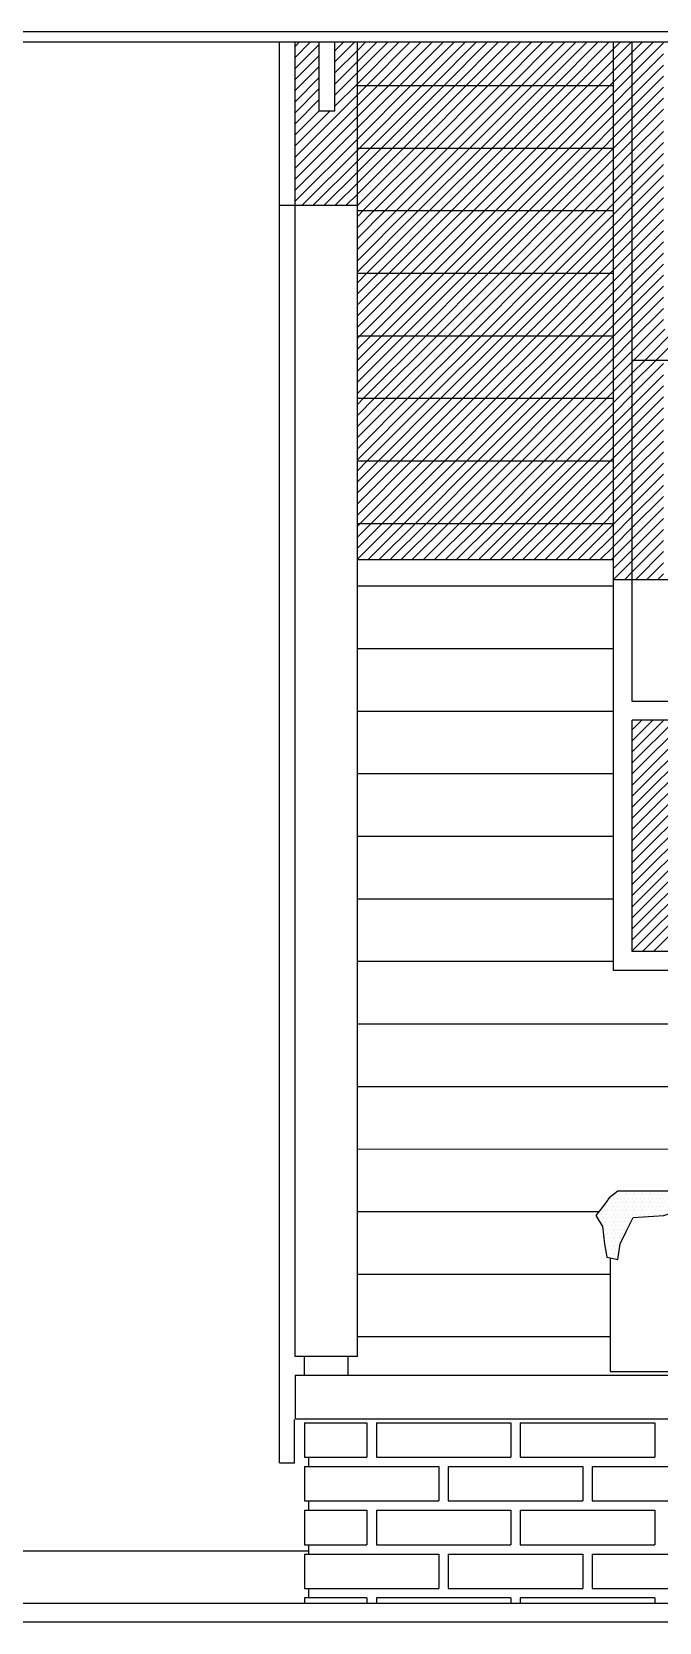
# Model space of a CAD drawing. Extents: x -7 to 226, y -20 to 32.
# Drawn here: x 161.666 to 162.669, y 6.673 to 9.216 of the extents above; entities that cross this region are included whole.
import ezdxf

# ---------------------------------------------------------------- set-up
doc = ezdxf.new("R2010")
doc.units = 0
doc.header["$LTSCALE"] = 20
doc.layers.get('0').update_dxf_attribs({"linetype": 'CONTINUOUS'})
for name, color, linetype in [('DIM', 244, 'CONTINUOUS'), ('MADEIRAME', 244, 'CONTINUOUS'), ('PAREDE', 250, 'CONTINUOUS'), ('TELHADO', 1, 'CONTINUOUS'), ('VEGETAÇÃO', 92, 'CONTINUOUS'), ('VIDROJAN', 252, 'CONTINUOUS'), ('VISTAL', 30, 'CONTINUOUS'), ('VISTAP', 244, 'CONTINUOUS')]:
    doc.layers.add(name, color=color, linetype=linetype)

# ---------------------------------------------------------------- blocks, each defined once
blk = doc.blocks.new('*X106')
at = {"color": 0, "linetype": 'CONTINUOUS'}
for p, q in [((3.6692, -77.984), (3.6935, -77.9596)), ((3.6692, -77.9663), (3.6758, -77.9596)), ((3.6692, -78.0017), (3.7078, -77.963)), ((3.7328, -77.991), (3.7642, -77.9596)), ((3.7328, -77.9734), (3.7466, -77.9596)), ((3.7692, -78.0254), (3.8349, -77.9596)), ((3.7692, -78.0077), (3.8173, -77.9596)), ((3.7692, -77.9901), (3.7996, -77.9596)), ((3.7692, -77.9724), (3.7819, -77.9596)), ((3.7836, -78.0287), (3.8526, -77.9596)), ((3.8013, -78.0287), (3.8703, -77.9596)), ((3.8189, -78.0287), (3.888, -77.9596)), ((3.8366, -78.0287), (3.9057, -77.9596)), ((3.8543, -78.0287), (3.9233, -77.9596)), ((3.872, -78.0287), (3.941, -77.9596)), ((3.8896, -78.0287), (3.9587, -77.9596)), ((3.9073, -78.0287), (3.9764, -77.9596)), ((3.925, -78.0287), (3.994, -77.9596)), ((3.9427, -78.0287), (4.0117, -77.9596)), ((3.9603, -78.0287), (4.0294, -77.9596)), ((3.978, -78.0287), (4.0471, -77.9596)), ((3.9957, -78.0287), (4.0648, -77.9596)), ((4.0134, -78.0287), (4.0824, -77.9596)), ((4.031, -78.0287), (4.1001, -77.9596)), ((4.0487, -78.0287), (4.1178, -77.9596)), ((4.0664, -78.0287), (4.1355, -77.9596)), ((4.0841, -78.0287), (4.1531, -77.9596)), ((4.1017, -78.0287), (4.1708, -77.9596)), ((4.1781, -77.9877), (4.2062, -77.9596)), ((4.1781, -77.97), (4.1885, -77.9596)), ((4.2081, -77.9931), (4.2415, -77.9596)), ((4.2081, -77.9754), (4.2239, -77.9596)), ((4.2081, -78.0107), (4.2581, -77.9607)), ((3.6692, -78.0193), (3.7078, -77.9807)), ((3.7328, -78.0087), (3.7692, -77.9724)), ((3.7328, -78.0264), (3.7692, -77.9901)), ((4.1194, -78.0287), (4.1781, -77.97)), ((4.1371, -78.0287), (4.1781, -77.9877)), ((4.1781, -78.0054), (4.2081, -77.9754)), ((4.1781, -78.0231), (4.2081, -77.9931)), ((4.2081, -78.0284), (4.2581, -77.9784)), ((3.6692, -78.037), (3.7078, -77.9984)), ((3.6692, -78.0547), (3.7078, -78.016)), ((3.7328, -78.0441), (3.7692, -78.0077)), ((4.1548, -78.0287), (4.1781, -78.0054)), ((4.1781, -78.0407), (4.2081, -78.0107)), ((4.2081, -78.0461), (4.2581, -77.9961)), ((4.2081, -78.0638), (4.2581, -78.0138)), ((3.6692, -78.0724), (3.7078, -78.0337)), ((3.6692, -78.1431), (3.7692, -78.0431)), ((3.7328, -78.0617), (3.7692, -78.0254)), ((3.7692, -78.1138), (3.8543, -78.0287)), ((3.7692, -78.0961), (3.8366, -78.0287)), ((3.7692, -78.0784), (3.8189, -78.0287)), ((3.7692, -78.0608), (3.8013, -78.0287)), ((3.7692, -78.0431), (3.7836, -78.0287)), ((3.772, -78.1287), (3.872, -78.0287)), ((3.7897, -78.1287), (3.8896, -78.0287)), ((3.8073, -78.1287), (3.9073, -78.0287)), ((3.825, -78.1287), (3.925, -78.0287)), ((3.8427, -78.1287), (3.9427, -78.0287)), ((3.8604, -78.1287), (3.9603, -78.0287)), ((3.878, -78.1287), (3.978, -78.0287)), ((3.8957, -78.1287), (3.9957, -78.0287)), ((3.9134, -78.1287), (4.0134, -78.0287)), ((3.9311, -78.1287), (4.031, -78.0287)), ((3.9487, -78.1287), (4.0487, -78.0287)), ((3.9664, -78.1287), (4.0664, -78.0287)), ((3.9841, -78.1287), (4.0841, -78.0287)), ((4.0018, -78.1287), (4.1017, -78.0287)), ((4.0194, -78.1287), (4.1194, -78.0287)), ((4.0371, -78.1287), (4.1371, -78.0287)), ((4.0548, -78.1287), (4.1548, -78.0287)), ((4.0725, -78.1287), (4.1724, -78.0287)), ((4.0901, -78.1287), (4.1781, -78.0407)), ((4.1724, -78.0287), (4.1781, -78.0231)), ((4.1781, -78.0584), (4.2081, -78.0284)), ((4.2081, -78.0815), (4.2581, -78.0315)), ((3.6692, -78.0901), (3.7078, -78.0514)), ((3.6692, -78.1608), (3.7692, -78.0608)), ((3.6692, -78.1077), (3.7078, -78.0691)), ((4.1078, -78.1287), (4.1781, -78.0584)), ((4.1781, -78.0761), (4.2081, -78.0461)), ((4.1781, -78.0938), (4.2081, -78.0638)), ((4.2081, -78.0991), (4.2581, -78.0491)), ((4.2081, -78.1168), (4.2581, -78.0668)), ((3.6692, -78.1254), (3.7249, -78.0696)), ((3.6692, -78.1784), (3.7692, -78.0784)), ((4.1255, -78.1287), (4.1781, -78.0761)), ((4.1432, -78.1287), (4.1781, -78.0938)), ((4.1781, -78.1115), (4.2081, -78.0815)), ((4.2081, -78.1345), (4.2581, -78.0845)), ((3.6692, -78.1961), (3.7692, -78.0961)), ((3.6692, -78.2138), (3.7692, -78.1138)), ((4.1608, -78.1287), (4.1781, -78.1115)), ((4.1781, -78.1291), (4.2081, -78.0991)), ((4.1781, -78.1468), (4.2081, -78.1168)), ((4.2081, -78.1522), (4.2581, -78.1022)), ((4.2081, -78.1698), (4.2581, -78.1198)), ((3.6798, -78.2208), (3.7692, -78.1315)), ((3.7692, -78.2199), (3.8604, -78.1287)), ((3.7692, -78.2022), (3.8427, -78.1287)), ((3.7692, -78.1845), (3.825, -78.1287)), ((3.7692, -78.1668), (3.8073, -78.1287)), ((3.7692, -78.1492), (3.7897, -78.1287)), ((3.7692, -78.1315), (3.772, -78.1287)), ((3.7781, -78.2287), (3.878, -78.1287)), ((3.7957, -78.2287), (3.8957, -78.1287)), ((3.8134, -78.2287), (3.9134, -78.1287)), ((3.8311, -78.2287), (3.9311, -78.1287)), ((3.8488, -78.2287), (3.9487, -78.1287)), ((3.8664, -78.2287), (3.9664, -78.1287)), ((3.8841, -78.2287), (3.9841, -78.1287)), ((3.9018, -78.2287), (4.0018, -78.1287)), ((3.9195, -78.2287), (4.0194, -78.1287)), ((3.9371, -78.2287), (4.0371, -78.1287)), ((3.9548, -78.2287), (4.0548, -78.1287)), ((3.9725, -78.2287), (4.0725, -78.1287)), ((3.9901, -78.2287), (4.0901, -78.1287)), ((4.0078, -78.2287), (4.1078, -78.1287)), ((4.0255, -78.2287), (4.1255, -78.1287)), ((4.0432, -78.2287), (4.1432, -78.1287)), ((4.0608, -78.2287), (4.1608, -78.1287)), ((4.0785, -78.2287), (4.1781, -78.1291)), ((4.1781, -78.1645), (4.2081, -78.1345)), ((4.2081, -78.1875), (4.2581, -78.1375)), ((3.6975, -78.2208), (3.7692, -78.1492)), ((3.7152, -78.2208), (3.7692, -78.1668)), ((4.0962, -78.2287), (4.1781, -78.1468)), ((4.1139, -78.2287), (4.1781, -78.1645)), ((4.1781, -78.1822), (4.2081, -78.1522)), ((4.1781, -78.1998), (4.2081, -78.1698)), ((4.2081, -78.2052), (4.2581, -78.1552)), ((3.7328, -78.2208), (3.7692, -78.1845)), ((4.1315, -78.2287), (4.1781, -78.1822)), ((4.1781, -78.2175), (4.2081, -78.1875)), ((4.2081, -78.2229), (4.2581, -78.1729)), ((4.2081, -78.2406), (4.2581, -78.1906)), ((3.7505, -78.2208), (3.7692, -78.2022)), ((3.7682, -78.2208), (3.7692, -78.2199)), ((4.1492, -78.2287), (4.1781, -78.1998)), ((4.1669, -78.2287), (4.1781, -78.2175)), ((4.1781, -78.2352), (4.2081, -78.2052)), ((4.2081, -78.2582), (4.2581, -78.2082)), ((3.7692, -78.3259), (3.8664, -78.2287)), ((3.7692, -78.3083), (3.8488, -78.2287)), ((3.7692, -78.2906), (3.8311, -78.2287)), ((3.7692, -78.2729), (3.8134, -78.2287)), ((3.7692, -78.2552), (3.7957, -78.2287)), ((3.7692, -78.2375), (3.7781, -78.2287)), ((3.7841, -78.3287), (3.8841, -78.2287)), ((3.8018, -78.3287), (3.9018, -78.2287)), ((3.8195, -78.3287), (3.9195, -78.2287)), ((3.8371, -78.3287), (3.9371, -78.2287)), ((3.8548, -78.3287), (3.9548, -78.2287)), ((3.8725, -78.3287), (3.9725, -78.2287)), ((3.8902, -78.3287), (3.9901, -78.2287)), ((3.9078, -78.3287), (4.0078, -78.2287)), ((3.9255, -78.3287), (4.0255, -78.2287)), ((3.9432, -78.3287), (4.0432, -78.2287)), ((3.9609, -78.3287), (4.0608, -78.2287)), ((3.9785, -78.3287), (4.0785, -78.2287)), ((3.9962, -78.3287), (4.0962, -78.2287)), ((4.0139, -78.3287), (4.1139, -78.2287)), ((4.0316, -78.3287), (4.1315, -78.2287)), ((4.0492, -78.3287), (4.1492, -78.2287)), ((4.0669, -78.3287), (4.1669, -78.2287)), ((4.0846, -78.3287), (4.1781, -78.2352)), ((4.1781, -78.2529), (4.2081, -78.2229)), ((4.1781, -78.2706), (4.2081, -78.2406)), ((4.2081, -78.2759), (4.2581, -78.2259)), ((4.2081, -78.2936), (4.2581, -78.2436)), ((4.1023, -78.3287), (4.1781, -78.2529)), ((4.1199, -78.3287), (4.1781, -78.2706)), ((4.1781, -78.2882), (4.2081, -78.2582)), ((4.2081, -78.3113), (4.2581, -78.2613)), ((4.1376, -78.3287), (4.1781, -78.2882)), ((4.1781, -78.3059), (4.2081, -78.2759)), ((4.1781, -78.3236), (4.2081, -78.2936)), ((4.2081, -78.3289), (4.2581, -78.2789)), ((4.2081, -78.3466), (4.2581, -78.2966)), ((4.1553, -78.3287), (4.1781, -78.3059)), ((4.173, -78.3287), (4.1781, -78.3236)), ((4.1781, -78.3413), (4.2081, -78.3113)), ((4.2081, -78.3643), (4.2581, -78.3143)), ((3.7692, -78.4143), (3.8548, -78.3287)), ((3.7692, -78.3966), (3.8371, -78.3287)), ((3.7692, -78.379), (3.8195, -78.3287)), ((3.7692, -78.3613), (3.8018, -78.3287)), ((3.7692, -78.3436), (3.7841, -78.3287)), ((3.7725, -78.4287), (3.8725, -78.3287)), ((3.7902, -78.4287), (3.8902, -78.3287)), ((3.8079, -78.4287), (3.9078, -78.3287)), ((3.8255, -78.4287), (3.9255, -78.3287)), ((3.8432, -78.4287), (3.9432, -78.3287)), ((3.8609, -78.4287), (3.9609, -78.3287)), ((3.8786, -78.4287), (3.9785, -78.3287)), ((3.8962, -78.4287), (3.9962, -78.3287)), ((3.9139, -78.4287), (4.0139, -78.3287)), ((3.9316, -78.4287), (4.0316, -78.3287)), ((3.9493, -78.4287), (4.0492, -78.3287)), ((3.9669, -78.4287), (4.0669, -78.3287)), ((3.9846, -78.4287), (4.0846, -78.3287)), ((4.0023, -78.4287), (4.1023, -78.3287)), ((4.02, -78.4287), (4.1199, -78.3287)), ((4.0376, -78.4287), (4.1376, -78.3287)), ((4.0553, -78.4287), (4.1553, -78.3287)), ((4.073, -78.4287), (4.173, -78.3287)), ((4.0907, -78.4287), (4.1781, -78.3413)), ((4.1781, -78.3589), (4.2081, -78.3289)), ((4.1781, -78.3766), (4.2081, -78.3466)), ((4.2081, -78.382), (4.2581, -78.332)), ((4.1083, -78.4287), (4.1781, -78.3589)), ((4.1781, -78.3943), (4.2081, -78.3643)), ((4.2081, -78.3997), (4.2581, -78.3497)), ((4.2081, -78.4173), (4.2581, -78.3673)), ((4.126, -78.4287), (4.1781, -78.3766)), ((4.1437, -78.4287), (4.1781, -78.3943)), ((4.1781, -78.412), (4.2081, -78.382)), ((4.1781, -78.4297), (4.2081, -78.3997)), ((4.2081, -78.435), (4.2581, -78.385)), ((4.1613, -78.4287), (4.1781, -78.412)), ((4.1781, -78.4473), (4.2081, -78.4173)), ((4.2081, -78.4527), (4.2581, -78.4027)), ((4.2102, -78.4682), (4.2602, -78.4182)), ((4.2279, -78.4682), (4.2779, -78.4182)), ((4.2456, -78.4682), (4.2956, -78.4182)), ((3.7692, -78.5204), (3.8609, -78.4287)), ((3.7692, -78.5027), (3.8432, -78.4287)), ((3.7692, -78.485), (3.8255, -78.4287)), ((3.7692, -78.4674), (3.8079, -78.4287)), ((3.7692, -78.4497), (3.7902, -78.4287)), ((3.7692, -78.432), (3.7725, -78.4287)), ((3.7786, -78.5287), (3.8786, -78.4287)), ((3.7963, -78.5287), (3.8962, -78.4287)), ((3.8139, -78.5287), (3.9139, -78.4287)), ((3.8316, -78.5287), (3.9316, -78.4287)), ((3.8493, -78.5287), (3.9493, -78.4287)), ((3.8669, -78.5287), (3.9669, -78.4287)), ((3.8846, -78.5287), (3.9846, -78.4287)), ((3.9023, -78.5287), (4.0023, -78.4287)), ((3.92, -78.5287), (4.02, -78.4287)), ((3.9376, -78.5287), (4.0376, -78.4287)), ((3.9553, -78.5287), (4.0553, -78.4287)), ((3.973, -78.5287), (4.073, -78.4287)), ((3.9907, -78.5287), (4.0907, -78.4287)), ((4.0083, -78.5287), (4.1083, -78.4287)), ((4.026, -78.5287), (4.126, -78.4287)), ((4.0437, -78.5287), (4.1437, -78.4287)), ((4.0614, -78.5287), (4.1613, -78.4287)), ((4.079, -78.5287), (4.1781, -78.4297)), ((4.0967, -78.5287), (4.1781, -78.4473)), ((4.1781, -78.465), (4.2081, -78.435)), ((4.1144, -78.5287), (4.1781, -78.465)), ((4.1781, -78.4827), (4.2081, -78.4527)), ((4.1781, -78.5004), (4.2081, -78.4704)), ((4.2081, -78.5057), (4.2456, -78.4682)), ((4.2081, -78.488), (4.2279, -78.4682)), ((4.2081, -78.4704), (4.2102, -78.4682)), ((4.2081, -78.5234), (4.2581, -78.4734)), ((4.1321, -78.5287), (4.1781, -78.4827)), ((4.1497, -78.5287), (4.1781, -78.5004)), ((4.1781, -78.518), (4.2081, -78.488)), ((4.2081, -78.5411), (4.2581, -78.4911)), ((4.1674, -78.5287), (4.1781, -78.518)), ((4.1781, -78.5357), (4.2081, -78.5057)), ((4.1781, -78.5534), (4.2081, -78.5234)), ((4.2081, -78.5588), (4.2581, -78.5088)), ((4.2081, -78.5764), (4.2581, -78.5264)), ((3.7692, -78.6265), (3.8669, -78.5287)), ((3.7692, -78.6088), (3.8493, -78.5287)), ((3.7692, -78.5911), (3.8316, -78.5287)), ((3.7692, -78.5734), (3.8139, -78.5287)), ((3.7692, -78.5557), (3.7963, -78.5287)), ((3.7692, -78.5381), (3.7786, -78.5287)), ((3.7846, -78.6287), (3.8846, -78.5287)), ((3.8023, -78.6287), (3.9023, -78.5287)), ((3.82, -78.6287), (3.92, -78.5287)), ((3.8377, -78.6287), (3.9376, -78.5287)), ((3.8553, -78.6287), (3.9553, -78.5287)), ((3.873, -78.6287), (3.973, -78.5287)), ((3.8907, -78.6287), (3.9907, -78.5287)), ((3.9084, -78.6287), (4.0083, -78.5287)), ((3.926, -78.6287), (4.026, -78.5287)), ((3.9437, -78.6287), (4.0437, -78.5287)), ((3.9614, -78.6287), (4.0614, -78.5287)), ((3.9791, -78.6287), (4.079, -78.5287)), ((3.9967, -78.6287), (4.0967, -78.5287)), ((4.0144, -78.6287), (4.1144, -78.5287)), ((4.0321, -78.6287), (4.1321, -78.5287)), ((4.0498, -78.6287), (4.1497, -78.5287)), ((4.0674, -78.6287), (4.1674, -78.5287)), ((4.0851, -78.6287), (4.1781, -78.5357)), ((4.1781, -78.5711), (4.2081, -78.5411)), ((4.2081, -78.5941), (4.2581, -78.5441)), ((4.1028, -78.6287), (4.1781, -78.5534)), ((4.1205, -78.6287), (4.1781, -78.5711)), ((4.1781, -78.5888), (4.2081, -78.5588)), ((4.1781, -78.6064), (4.2081, -78.5764)), ((4.2081, -78.6118), (4.2581, -78.5618)), ((4.1381, -78.6287), (4.1781, -78.5888)), ((4.1781, -78.6241), (4.2081, -78.5941)), ((4.2081, -78.6295), (4.2581, -78.5795)), ((4.2081, -78.6471), (4.2581, -78.5971)), ((3.7692, -78.7148), (3.8553, -78.6287)), ((3.7692, -78.6972), (3.8377, -78.6287)), ((3.7692, -78.6795), (3.82, -78.6287)), ((3.7692, -78.6618), (3.8023, -78.6287)), ((3.7692, -78.6441), (3.7846, -78.6287)), ((3.773, -78.7287), (3.873, -78.6287)), ((3.7907, -78.7287), (3.8907, -78.6287)), ((3.8084, -78.7287), (3.9084, -78.6287)), ((3.8261, -78.7287), (3.926, -78.6287)), ((3.8437, -78.7287), (3.9437, -78.6287)), ((3.8614, -78.7287), (3.9614, -78.6287)), ((3.8791, -78.7287), (3.9791, -78.6287)), ((3.8968, -78.7287), (3.9967, -78.6287)), ((3.9144, -78.7287), (4.0144, -78.6287)), ((3.9321, -78.7287), (4.0321, -78.6287)), ((3.9498, -78.7287), (4.0498, -78.6287)), ((3.9675, -78.7287), (4.0674, -78.6287)), ((3.9851, -78.7287), (4.0851, -78.6287)), ((4.0028, -78.7287), (4.1028, -78.6287)), ((4.0205, -78.7287), (4.1205, -78.6287)), ((4.0381, -78.7287), (4.1381, -78.6287)), ((4.0558, -78.7287), (4.1558, -78.6287)), ((4.0735, -78.7287), (4.1735, -78.6287)), ((4.1558, -78.6287), (4.1781, -78.6064)), ((4.1735, -78.6287), (4.1781, -78.6241)), ((4.1781, -78.6418), (4.2081, -78.6118)), ((4.2081, -78.6648), (4.2581, -78.6148)), ((4.0912, -78.7287), (4.1781, -78.6418)), ((4.1781, -78.6595), (4.2081, -78.6295)), ((4.1781, -78.6771), (4.2081, -78.6471)), ((4.2081, -78.6825), (4.2581, -78.6325)), ((4.2081, -78.7002), (4.2581, -78.6502)), ((4.1088, -78.7287), (4.1781, -78.6595)), ((4.1265, -78.7287), (4.1781, -78.6771)), ((4.1781, -78.6948), (4.2081, -78.6648)), ((4.2081, -78.7179), (4.2581, -78.6679)), ((4.1442, -78.7287), (4.1781, -78.6948)), ((4.1781, -78.7125), (4.2081, -78.6825)), ((4.1781, -78.7302), (4.2081, -78.7002)), ((4.2081, -78.7355), (4.2581, -78.6855)), ((4.2081, -78.7532), (4.2581, -78.7032)), ((3.7692, -78.7856), (3.8261, -78.7287)), ((3.7692, -78.7679), (3.8084, -78.7287)), ((3.7692, -78.7502), (3.7907, -78.7287)), ((3.7692, -78.7325), (3.773, -78.7287)), ((3.7853, -78.7871), (3.8437, -78.7287)), ((3.803, -78.7871), (3.8614, -78.7287)), ((3.8207, -78.7871), (3.8791, -78.7287)), ((3.8383, -78.7871), (3.8968, -78.7287)), ((3.856, -78.7871), (3.9144, -78.7287)), ((3.8737, -78.7871), (3.9321, -78.7287)), ((3.8914, -78.7871), (3.9498, -78.7287)), ((3.909, -78.7871), (3.9675, -78.7287)), ((3.9267, -78.7871), (3.9851, -78.7287)), ((3.9444, -78.7871), (4.0028, -78.7287)), ((3.9621, -78.7871), (4.0205, -78.7287)), ((3.9798, -78.7871), (4.0381, -78.7287)), ((3.9974, -78.7871), (4.0558, -78.7287)), ((4.0151, -78.7871), (4.0735, -78.7287)), ((4.0328, -78.7871), (4.0912, -78.7287)), ((4.0505, -78.7871), (4.1088, -78.7287)), ((4.0681, -78.7871), (4.1265, -78.7287)), ((4.0858, -78.7871), (4.1442, -78.7287)), ((4.1035, -78.7871), (4.1619, -78.7287)), ((4.1212, -78.7871), (4.1781, -78.7302)), ((4.1619, -78.7287), (4.1781, -78.7125)), ((4.1781, -78.7479), (4.2081, -78.7179)), ((4.2081, -78.7709), (4.2581, -78.7209)), ((4.1389, -78.7871), (4.1781, -78.7479)), ((4.1781, -78.7655), (4.2081, -78.7355)), ((4.1781, -78.7832), (4.2081, -78.7532)), ((4.2081, -78.7886), (4.2581, -78.7386)), ((4.1565, -78.7871), (4.1781, -78.7655)), ((4.1781, -78.8009), (4.2081, -78.7709)), ((4.2081, -78.8062), (4.2581, -78.7562)), ((4.2132, -78.8188), (4.2581, -78.7739)), ((4.1742, -78.7871), (4.1781, -78.7832)), ((4.1781, -78.8186), (4.2081, -78.7886)), ((4.1956, -78.8188), (4.2081, -78.8062)), ((4.2309, -78.8188), (4.2581, -78.7916)), ((4.2486, -78.8188), (4.2581, -78.8093))]:
    blk.add_line(p, q, dxfattribs=at)
blk = doc.blocks.new('*X89')
at = {"color": 0, "linetype": 'CONTINUOUS'}
for p, q in [((2.0368, -56.8828), (2.2466, -56.6731)), ((2.0368, -56.8652), (2.2289, -56.6731)), ((2.0368, -56.8475), (2.2112, -56.6731)), ((2.0368, -56.8298), (2.1936, -56.6731)), ((2.0368, -56.8121), (2.1759, -56.6731)), ((2.0368, -56.7944), (2.1582, -56.6731)), ((2.0368, -56.7768), (2.1405, -56.6731)), ((2.0368, -56.7591), (2.1228, -56.6731)), ((2.0368, -56.7414), (2.1052, -56.6731)), ((2.0368, -56.7237), (2.0875, -56.6731)), ((2.0368, -56.7061), (2.0698, -56.6731)), ((2.0368, -56.6884), (2.0521, -56.6731)), ((2.0368, -56.9005), (2.2643, -56.6731)), ((2.0368, -56.9182), (2.2819, -56.6731)), ((2.0368, -56.9359), (2.2996, -56.6731)), ((2.0368, -56.9535), (2.3173, -56.6731)), ((2.0368, -56.9712), (2.335, -56.6731)), ((2.0368, -56.9889), (2.3527, -56.6731)), ((2.0368, -57.0066), (2.3703, -56.6731)), ((2.0368, -57.0243), (2.388, -56.6731)), ((2.0368, -57.0419), (2.4057, -56.6731)), ((2.0534, -57.0431), (2.4234, -56.6731)), ((2.071, -57.0431), (2.441, -56.6731))]:
    blk.add_line(p, q, dxfattribs=at)
blk = doc.blocks.new('*X96')
at = {"color": 0, "linetype": 'CONTINUOUS'}
for p, q in [((2.2, -57.425), (2.2, -57.425)), ((2.20625, -57.425), (2.20625, -57.425)), ((1.99375, -57.45), (1.99375, -57.45)), ((1.996875, -57.44375), (1.996875, -57.44375)), ((2, -57.4375), (2, -57.4375)), ((2, -57.45), (2, -57.45)), ((2.003125, -57.44375), (2.003125, -57.44375)), ((2.00625, -57.4375), (2.00625, -57.4375)), ((2.00625, -57.45), (2.00625, -57.45)), ((2.009375, -57.43125), (2.009375, -57.43125)), ((2.009375, -57.44375), (2.009375, -57.44375)), ((2.0125, -57.4375), (2.0125, -57.4375)), ((2.0125, -57.45), (2.0125, -57.45)), ((2.015625, -57.43125), (2.015625, -57.43125)), ((2.015625, -57.44375), (2.015625, -57.44375)), ((2.01875, -57.4375), (2.01875, -57.4375)), ((2.01875, -57.45), (2.01875, -57.45)), ((2.021875, -57.43125), (2.021875, -57.43125)), ((2.021875, -57.44375), (2.021875, -57.44375)), ((2.025, -57.4375), (2.025, -57.4375)), ((2.025, -57.45), (2.025, -57.45)), ((2.028125, -57.43125), (2.028125, -57.43125)), ((2.028125, -57.44375), (2.028125, -57.44375)), ((2.03125, -57.4375), (2.03125, -57.4375)), ((2.03125, -57.45), (2.03125, -57.45)), ((2.034375, -57.43125), (2.034375, -57.43125)), ((2.034375, -57.44375), (2.034375, -57.44375)), ((2.0375, -57.4375), (2.0375, -57.4375)), ((2.0375, -57.45), (2.0375, -57.45)), ((2.040625, -57.43125), (2.040625, -57.43125)), ((2.040625, -57.44375), (2.040625, -57.44375)), ((2.04375, -57.4375), (2.04375, -57.4375)), ((2.04375, -57.45), (2.04375, -57.45)), ((2.046875, -57.43125), (2.046875, -57.43125)), ((2.046875, -57.44375), (2.046875, -57.44375)), ((2.05, -57.4375), (2.05, -57.4375)), ((2.05, -57.45), (2.05, -57.45)), ((2.053125, -57.43125), (2.053125, -57.43125)), ((2.053125, -57.44375), (2.053125, -57.44375)), ((2.05625, -57.4375), (2.05625, -57.4375)), ((2.05625, -57.45), (2.05625, -57.45)), ((2.059375, -57.43125), (2.059375, -57.43125)), ((2.059375, -57.44375), (2.059375, -57.44375)), ((2.0625, -57.4375), (2.0625, -57.4375)), ((2.0625, -57.45), (2.0625, -57.45)), ((2.065625, -57.43125), (2.065625, -57.43125)), ((2.065625, -57.44375), (2.065625, -57.44375)), ((2.06875, -57.4375), (2.06875, -57.4375)), ((2.06875, -57.45), (2.06875, -57.45)), ((2.071875, -57.43125), (2.071875, -57.43125)), ((2.071875, -57.44375), (2.071875, -57.44375)), ((2.075, -57.4375), (2.075, -57.4375)), ((2.075, -57.45), (2.075, -57.45)), ((2.078125, -57.43125), (2.078125, -57.43125)), ((2.078125, -57.44375), (2.078125, -57.44375)), ((2.08125, -57.4375), (2.08125, -57.4375)), ((2.08125, -57.45), (2.08125, -57.45)), ((2.084375, -57.43125), (2.084375, -57.43125)), ((2.084375, -57.44375), (2.084375, -57.44375)), ((2.0875, -57.4375), (2.0875, -57.4375)), ((2.0875, -57.45), (2.0875, -57.45)), ((2.090625, -57.43125), (2.090625, -57.43125)), ((2.090625, -57.44375), (2.090625, -57.44375)), ((2.09375, -57.4375), (2.09375, -57.4375)), ((2.09375, -57.45), (2.09375, -57.45)), ((2.096875, -57.43125), (2.096875, -57.43125)), ((2.096875, -57.44375), (2.096875, -57.44375)), ((2.1, -57.4375), (2.1, -57.4375)), ((2.1, -57.45), (2.1, -57.45)), ((2.103125, -57.43125), (2.103125, -57.43125)), ((2.103125, -57.44375), (2.103125, -57.44375)), ((2.10625, -57.4375), (2.10625, -57.4375)), ((2.10625, -57.45), (2.10625, -57.45)), ((2.109375, -57.43125), (2.109375, -57.43125)), ((2.109375, -57.44375), (2.109375, -57.44375)), ((2.1125, -57.4375), (2.1125, -57.4375)), ((2.1125, -57.45), (2.1125, -57.45)), ((2.115625, -57.44375), (2.115625, -57.44375)), ((2.11875, -57.4375), (2.11875, -57.4375)), ((2.11875, -57.45), (2.11875, -57.45)), ((2.121875, -57.44375), (2.121875, -57.44375)), ((2.125, -57.4375), (2.125, -57.4375)), ((2.125, -57.45), (2.125, -57.45)), ((2.128125, -57.44375), (2.128125, -57.44375)), ((2.13125, -57.4375), (2.13125, -57.4375)), ((2.13125, -57.45), (2.13125, -57.45)), ((2.134375, -57.44375), (2.134375, -57.44375)), ((2.1375, -57.4375), (2.1375, -57.4375)), ((2.1375, -57.45), (2.1375, -57.45)), ((2.140625, -57.44375), (2.140625, -57.44375)), ((2.14375, -57.4375), (2.14375, -57.4375)), ((2.14375, -57.45), (2.14375, -57.45)), ((2.146875, -57.44375), (2.146875, -57.44375)), ((2.15, -57.4375), (2.15, -57.4375)), ((2.15, -57.45), (2.15, -57.45)), ((2.153125, -57.44375), (2.153125, -57.44375)), ((2.15625, -57.4375), (2.15625, -57.4375)), ((2.15625, -57.45), (2.15625, -57.45)), ((2.159375, -57.44375), (2.159375, -57.44375)), ((2.1625, -57.4375), (2.1625, -57.4375)), ((2.1625, -57.45), (2.1625, -57.45)), ((2.165625, -57.44375), (2.165625, -57.44375)), ((2.16875, -57.4375), (2.16875, -57.4375)), ((2.16875, -57.45), (2.16875, -57.45)), ((2.171875, -57.44375), (2.171875, -57.44375)), ((2.175, -57.4375), (2.175, -57.4375)), ((2.175, -57.45), (2.175, -57.45)), ((2.178125, -57.44375), (2.178125, -57.44375)), ((2.18125, -57.4375), (2.18125, -57.4375)), ((2.18125, -57.45), (2.18125, -57.45)), ((2.184375, -57.43125), (2.184375, -57.43125)), ((2.184375, -57.44375), (2.184375, -57.44375)), ((2.1875, -57.4375), (2.1875, -57.4375)), ((2.1875, -57.45), (2.1875, -57.45)), ((2.190625, -57.43125), (2.190625, -57.43125)), ((2.190625, -57.44375), (2.190625, -57.44375)), ((2.19375, -57.4375), (2.19375, -57.4375)), ((2.19375, -57.45), (2.19375, -57.45)), ((2.196875, -57.43125), (2.196875, -57.43125)), ((2.196875, -57.44375), (2.196875, -57.44375)), ((2.2, -57.4375), (2.2, -57.4375)), ((2.2, -57.45), (2.2, -57.45)), ((2.203125, -57.43125), (2.203125, -57.43125)), ((2.203125, -57.44375), (2.203125, -57.44375)), ((2.20625, -57.4375), (2.20625, -57.4375)), ((2.20625, -57.45), (2.20625, -57.45)), ((2.209375, -57.43125), (2.209375, -57.43125)), ((2.209375, -57.44375), (2.209375, -57.44375)), ((2.2125, -57.4375), (2.2125, -57.4375)), ((2.2125, -57.45), (2.2125, -57.45)), ((2.215625, -57.44375), (2.215625, -57.44375)), ((1.98125, -57.4625), (1.98125, -57.4625)), ((1.984375, -57.46875), (1.984375, -57.46875)), ((1.9875, -57.4625), (1.9875, -57.4625)), ((1.9875, -57.475), (1.9875, -57.475)), ((1.990625, -57.45625), (1.990625, -57.45625)), ((1.990625, -57.46875), (1.990625, -57.46875)), ((1.99375, -57.4625), (1.99375, -57.4625)), ((1.99375, -57.475), (1.99375, -57.475)), ((1.996875, -57.45625), (1.996875, -57.45625)), ((1.996875, -57.46875), (1.996875, -57.46875)), ((2, -57.4625), (2, -57.4625)), ((2, -57.475), (2, -57.475)), ((2.003125, -57.45625), (2.003125, -57.45625)), ((2.003125, -57.46875), (2.003125, -57.46875)), ((2.00625, -57.4625), (2.00625, -57.4625)), ((2.00625, -57.475), (2.00625, -57.475)), ((2.009375, -57.45625), (2.009375, -57.45625)), ((2.009375, -57.46875), (2.009375, -57.46875)), ((2.0125, -57.4625), (2.0125, -57.4625)), ((2.0125, -57.475), (2.0125, -57.475)), ((2.015625, -57.45625), (2.015625, -57.45625)), ((2.015625, -57.46875), (2.015625, -57.46875)), ((2.01875, -57.4625), (2.01875, -57.4625)), ((2.01875, -57.475), (2.01875, -57.475)), ((2.021875, -57.45625), (2.021875, -57.45625)), ((2.021875, -57.46875), (2.021875, -57.46875)), ((2.025, -57.4625), (2.025, -57.4625)), ((2.025, -57.475), (2.025, -57.475)), ((2.028125, -57.45625), (2.028125, -57.45625)), ((2.028125, -57.46875), (2.028125, -57.46875)), ((2.03125, -57.4625), (2.03125, -57.4625)), ((2.03125, -57.475), (2.03125, -57.475)), ((2.034375, -57.45625), (2.034375, -57.45625)), ((2.034375, -57.46875), (2.034375, -57.46875)), ((2.0375, -57.4625), (2.0375, -57.4625)), ((2.040625, -57.45625), (2.040625, -57.45625)), ((2.04375, -57.4625), (2.04375, -57.4625)), ((2.046875, -57.45625), (2.046875, -57.45625)), ((2.05, -57.4625), (2.05, -57.4625)), ((2.053125, -57.45625), (2.053125, -57.45625)), ((2.05625, -57.4625), (2.05625, -57.4625)), ((2.059375, -57.45625), (2.059375, -57.45625)), ((2.0625, -57.4625), (2.0625, -57.4625)), ((2.065625, -57.45625), (2.065625, -57.45625)), ((2.06875, -57.4625), (2.06875, -57.4625)), ((2.071875, -57.45625), (2.071875, -57.45625)), ((2.075, -57.4625), (2.075, -57.4625)), ((2.078125, -57.45625), (2.078125, -57.45625)), ((2.08125, -57.4625), (2.08125, -57.4625)), ((2.084375, -57.45625), (2.084375, -57.45625)), ((2.0875, -57.4625), (2.0875, -57.4625)), ((2.090625, -57.45625), (2.090625, -57.45625)), ((2.09375, -57.4625), (2.09375, -57.4625)), ((2.096875, -57.45625), (2.096875, -57.45625)), ((2.103125, -57.45625), (2.103125, -57.45625)), ((2.109375, -57.45625), (2.109375, -57.45625)), ((2.115625, -57.45625), (2.115625, -57.45625)), ((2.121875, -57.45625), (2.121875, -57.45625)), ((2.128125, -57.45625), (2.128125, -57.45625)), ((2.134375, -57.45625), (2.134375, -57.45625)), ((2.209375, -57.45625), (2.209375, -57.45625)), ((2.215625, -57.45625), (2.215625, -57.45625)), ((1.990625, -57.48125), (1.990625, -57.48125)), ((1.990625, -57.49375), (1.990625, -57.49375)), ((1.99375, -57.4875), (1.99375, -57.4875)), ((1.99375, -57.5), (1.99375, -57.5)), ((1.996875, -57.48125), (1.996875, -57.48125)), ((1.996875, -57.49375), (1.996875, -57.49375)), ((2, -57.4875), (2, -57.4875)), ((2, -57.5), (2, -57.5)), ((2.003125, -57.48125), (2.003125, -57.48125)), ((2.003125, -57.49375), (2.003125, -57.49375)), ((2.00625, -57.4875), (2.00625, -57.4875)), ((2.00625, -57.5), (2.00625, -57.5)), ((2.009375, -57.48125), (2.009375, -57.48125)), ((2.009375, -57.49375), (2.009375, -57.49375)), ((2.0125, -57.4875), (2.0125, -57.4875)), ((2.0125, -57.5), (2.0125, -57.5)), ((2.015625, -57.48125), (2.015625, -57.48125)), ((2.015625, -57.49375), (2.015625, -57.49375)), ((2.01875, -57.4875), (2.01875, -57.4875)), ((2.01875, -57.5), (2.01875, -57.5)), ((2.021875, -57.48125), (2.021875, -57.48125)), ((2.021875, -57.49375), (2.021875, -57.49375)), ((2.025, -57.4875), (2.025, -57.4875)), ((2.028125, -57.48125), (2.028125, -57.48125)), ((1.99375, -57.5125), (1.99375, -57.5125)), ((1.996875, -57.50625), (1.996875, -57.50625)), ((1.996875, -57.51875), (1.996875, -57.51875)), ((2, -57.5125), (2, -57.5125)), ((2, -57.525), (2, -57.525)), ((2.003125, -57.50625), (2.003125, -57.50625)), ((2.003125, -57.51875), (2.003125, -57.51875)), ((2.00625, -57.5125), (2.00625, -57.5125)), ((2.00625, -57.525), (2.00625, -57.525)), ((2.009375, -57.50625), (2.009375, -57.50625)), ((2.009375, -57.51875), (2.009375, -57.51875)), ((2.0125, -57.5125), (2.0125, -57.5125)), ((2.0125, -57.525), (2.0125, -57.525)), ((2.015625, -57.50625), (2.015625, -57.50625)), ((2.015625, -57.51875), (2.015625, -57.51875)), ((1.996875, -57.53125), (1.996875, -57.53125)), ((2.003125, -57.53125), (2.003125, -57.53125)), ((2.009375, -57.53125), (2.009375, -57.53125))]:
    blk.add_line(p, q, dxfattribs=at)
blk = doc.blocks.new('A$C3')
at = {"layer": 'DIM', "color": 253, "linetype": 'CONTINUOUS'}
for p, q in [((3.847, 3.4309), (3.722, 3.4309)), ((4.256, 2.8646), (3.847, 2.8646)), ((5.456, 2.8329), (4.256, 2.8329))]:
    blk.add_line(p, q, dxfattribs=at)
at = {"layer": 'MADEIRAME', "color": 244, "linetype": 'CONTINUOUS'}
for p, q in [((4.9855, 3.6921), (0.5615, 3.6921)), ((3.7857, 3.5821), (3.7857, 3.6921)), ((3.8107, 3.5821), (3.8107, 3.6921))]:
    blk.add_line(p, q, dxfattribs=at)
at = {"layer": 'MADEIRAME'}
blk.add_line((3.8107, 3.5821), (3.7857, 3.5821), dxfattribs=at)
blk.add_line((3.8107, 3.5821), (3.7857, 3.5821), dxfattribs=at)
at = {"layer": 'PAREDE', "color": 244, "linetype": 'CONTINUOUS'}
blk.add_line((3.8524, 3.6921), (3.8274, 3.6921), dxfattribs=at)
at = {"layer": 'TELHADO', "color": 10, "linetype": 'CONTINUOUS'}
for p, q in [((7.4908, 3.7087), (0.5167, 3.7087)), ((3.7684, 1.2803), (1.062, 1.2803))]:
    blk.add_line(p, q, dxfattribs=at)
at = {"layer": 'TELHADO', "color": 244, "linetype": 'CONTINUOUS'}
for p, q in [((3.7459, 1.4215), (3.7459, 1.4907)), ((3.722, 1.4215), (3.7459, 1.4215))]:
    blk.add_line(p, q, dxfattribs=at)
at = {"layer": 'TELHADO', "color": 1, "linetype": 'CONTINUOUS'}
blk.add_lwpolyline([(4.2509, 1.749), (4.2509, 1.5674), (5.4509, 1.5674), (5.4509, 1.751)], dxfattribs=at)
at = {"layer": 'VEGETAÇÃO', "color": 82, "linetype": 'CONTINUOUS'}
for points in [[(4.468, 1.8465), (4.4525, 1.8588), (4.4279, 1.8483), (4.3717, 1.8448), (4.3577, 1.8518), (4.3472, 1.8553), (4.2629, 1.8553), (4.2488, 1.8448), (4.2418, 1.8343)], [(4.2418, 1.8343), (4.2277, 1.8168), (4.2383, 1.7992), (4.2418, 1.7712), (4.2453, 1.7501), (4.2629, 1.7466), (4.2664, 1.7712), (4.2769, 1.7922), (4.2874, 1.8133), (4.3366, 1.8168), (4.3472, 1.8203), (4.3682, 1.8203), (4.3741, 1.8203)]]:
    blk.add_lwpolyline(points, dxfattribs=at)
at = {"layer": 'VISTAL', "color": 244, "linetype": 'CONTINUOUS'}
for p, q in [((3.762, 1.5615), (3.762, 1.5915)), ((3.832, 1.5615), (3.832, 1.5915)), ((3.747, 1.5615), (6.9493, 1.5615)), ((3.747, 1.5615), (3.747, 1.4915)), ((3.747, 1.4915), (6.9493, 1.4915))]:
    blk.add_line(p, q, dxfattribs=at)
at = {"layer": 'VISTAP', "color": 244}
blk.add_line((3.722, 1.4215), (3.722, 3.6921), dxfattribs=at)
at = {"layer": 'VISTAP', "color": 1, "linetype": 'CONTINUOUS'}
for p, q in [((3.747, 1.5915), (3.747, 3.6921)), ((3.847, 1.5915), (3.847, 3.6921)), ((3.847, 1.5915), (3.747, 1.5915))]:
    blk.add_line(p, q, dxfattribs=at)
at = {"layer": 'VISTAP', "color": 244, "linetype": 'CONTINUOUS'}
for p, q in [((4.256, 2.2085), (4.256, 3.6921)), ((4.286, 2.6385), (4.286, 3.6921)), ((5.426, 3.1835), (4.286, 3.1835)), ((5.426, 2.6385), (4.286, 2.6385)), ((4.286, 2.2385), (4.286, 2.6085)), ((4.841, 2.6085), (4.286, 2.6085)), ((4.841, 2.2385), (4.286, 2.2385)), ((5.456, 2.2085), (4.256, 2.2085)), ((3.762, 1.4854), (3.762, 1.4304)), ((3.762, 1.4854), (3.862, 1.4854)), ((3.862, 1.4854), (3.862, 1.4304)), ((3.877, 1.4854), (4.092, 1.4854)), ((3.877, 1.4854), (3.877, 1.4304)), ((4.092, 1.4854), (4.092, 1.4304)), ((4.107, 1.4854), (4.107, 1.4304)), ((4.107, 1.4854), (4.322, 1.4854)), ((4.322, 1.4854), (4.322, 1.4304)), ((3.762, 1.4304), (3.862, 1.4304)), ((3.7684, 1.4304), (3.7684, 1.4153)), ((3.8293, 1.4304), (3.862, 1.4304)), ((3.877, 1.4304), (3.9293, 1.4304)), ((3.877, 1.4304), (3.9486, 1.4304)), ((3.9443, 1.4304), (4.092, 1.4304)), ((4.107, 1.4304), (4.322, 1.4304)), ((3.762, 1.4154), (3.977, 1.4154)), ((3.762, 1.4154), (3.762, 1.3604)), ((3.762, 1.4153), (3.8486, 1.4153)), ((3.977, 1.4154), (3.977, 1.3604)), ((3.992, 1.4154), (4.207, 1.4154)), ((3.992, 1.4154), (3.992, 1.3604)), ((4.207, 1.4154), (4.207, 1.3604)), ((4.222, 1.4154), (4.222, 1.3604)), ((4.222, 1.4154), (4.437, 1.4154)), ((3.762, 1.3604), (3.977, 1.3604)), ((3.7684, 1.3604), (3.7684, 1.3454)), ((3.992, 1.3604), (4.207, 1.3604)), ((4.222, 1.3604), (4.437, 1.3604)), ((3.762, 1.3454), (3.762, 1.2904)), ((3.762, 1.3454), (3.862, 1.3454)), ((3.862, 1.3454), (3.862, 1.2904)), ((3.877, 1.3454), (3.877, 1.2904)), ((3.877, 1.3454), (4.092, 1.3454)), ((4.092, 1.3454), (4.092, 1.2904)), ((4.107, 1.3454), (4.107, 1.2904)), ((4.107, 1.3454), (4.322, 1.3454)), ((4.322, 1.3454), (4.322, 1.2904)), ((3.762, 1.2904), (3.862, 1.2904)), ((3.762, 1.2754), (3.977, 1.2754)), ((3.762, 1.2754), (3.762, 1.2204)), ((3.7684, 1.2904), (3.7684, 1.2754)), ((3.8293, 1.2904), (3.862, 1.2904)), ((3.877, 1.2904), (3.9486, 1.2904)), ((3.877, 1.2904), (3.9293, 1.2904)), ((3.9443, 1.2904), (4.092, 1.2904)), ((3.977, 1.2754), (3.977, 1.2204)), ((3.992, 1.2754), (4.207, 1.2754)), ((3.992, 1.2754), (3.992, 1.2204)), ((4.107, 1.2904), (4.322, 1.2904)), ((4.207, 1.2754), (4.207, 1.2204)), ((4.222, 1.2754), (4.222, 1.2204)), ((4.222, 1.2754), (4.437, 1.2754)), ((3.762, 1.2204), (3.977, 1.2204)), ((3.7684, 1.2204), (3.7684, 1.2054)), ((3.992, 1.2204), (4.207, 1.2204)), ((4.222, 1.2204), (4.437, 1.2204)), ((3.862, 1.2054), (3.762, 1.2054)), ((3.762, 1.2054), (3.762, 1.1965)), ((3.862, 1.2054), (3.862, 1.1965)), ((4.092, 1.2054), (3.877, 1.2054)), ((3.877, 1.2054), (3.877, 1.1965)), ((4.092, 1.2054), (4.092, 1.1965)), ((4.107, 1.2054), (4.107, 1.1965)), ((4.322, 1.2054), (4.107, 1.2054)), ((4.322, 1.2054), (4.322, 1.1965))]:
    blk.add_line(p, q, dxfattribs=at)
at = {"layer": 'VISTAP', "color": 30, "linetype": 'CONTINUOUS'}
for p, q in [((3.847, 3.623), (4.256, 3.623)), ((3.847, 3.523), (4.256, 3.523)), ((3.847, 3.423), (4.256, 3.423)), ((3.847, 3.323), (4.256, 3.323)), ((3.847, 3.223), (4.256, 3.223)), ((3.847, 3.123), (4.256, 3.123)), ((3.847, 3.023), (4.256, 3.023)), ((3.847, 2.923), (4.256, 2.923)), ((3.847, 2.823), (4.256, 2.823)), ((3.847, 2.723), (4.256, 2.723)), ((3.847, 2.623), (4.256, 2.623)), ((3.847, 2.523), (4.256, 2.523)), ((3.847, 2.423), (4.256, 2.423)), ((3.847, 2.323), (4.256, 2.323)), ((3.847, 2.223), (4.256, 2.223)), ((3.847, 2.123), (5.925, 2.1227)), ((3.847, 2.023), (5.925, 2.0227)), ((3.847, 1.923), (4.5309, 1.9229)), ((3.847, 1.823), (4.2327, 1.823)), ((3.847, 1.723), (4.2509, 1.723)), ((3.847, 1.623), (4.2509, 1.623))]:
    blk.add_line(p, q, dxfattribs=at)
at = {"layer": 'VISTAP', "color": 92, "linetype": 'CONTINUOUS'}
for p, q in [((13.0541, 1.1965), (0.0146, 1.1965)), ((13.0541, 1.1665), (0.0146, 1.1665))]:
    blk.add_line(p, q, dxfattribs=at)
at = {"layer": 'DIM', "color": 252, "linetype": 'CONTINUOUS'}
blk.add_blockref('*X106', (0.0779, 81.6517), dxfattribs=at)
at = {"layer": 'VEGETAÇÃO', "color": 82, "linetype": 'CONTINUOUS'}
blk.add_blockref('*X96', (2.2491, 59.2815), dxfattribs=at)
at = {"layer": 'VIDROJAN', "color": 253, "linetype": 'CONTINUOUS'}
blk.add_blockref('*X89', (2.2491, 59.2815), dxfattribs=at)

msp = doc.modelspace()

# ---------------------------------------------------------------- block references
at = {"layer": 'MADEIRAME', "color": 30, "linetype": 'CONTINUOUS'}
msp.add_blockref('A$C3', (158.3395, 5.5068), dxfattribs=at)

doc.saveas('drawing.dxf')
